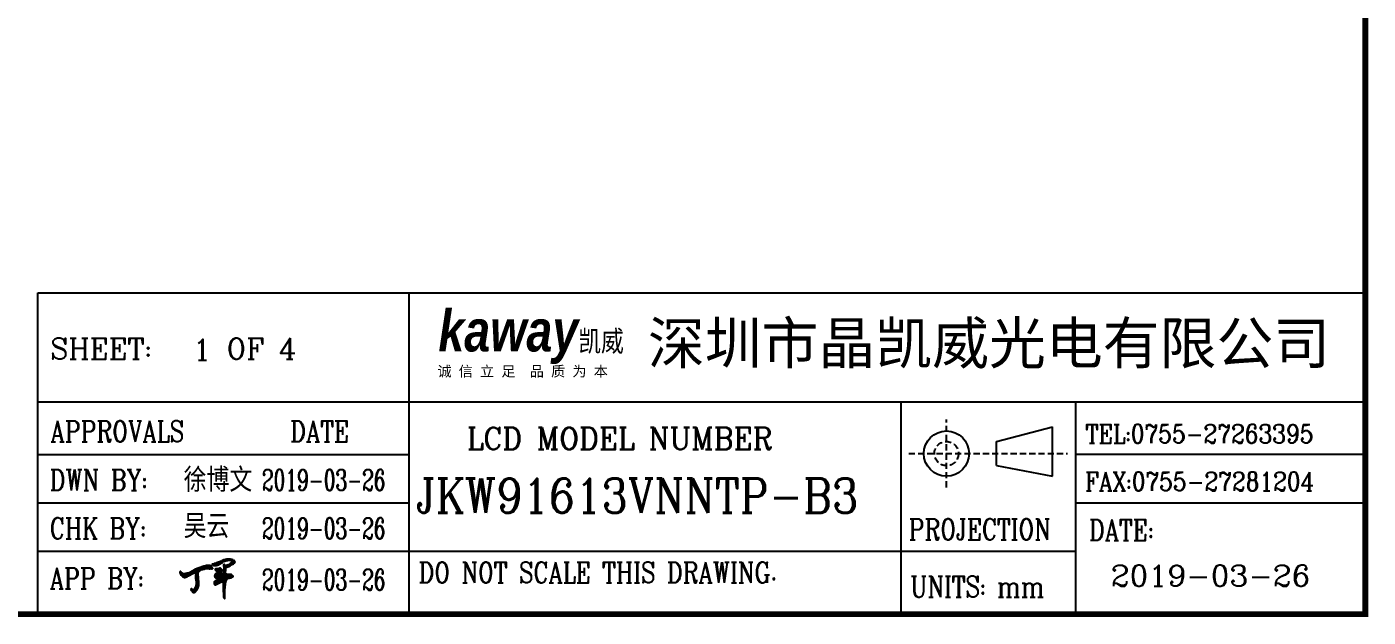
# Model space of a CAD drawing. Header units: millimetres. Extents: x 506 to 944, y -43 to 42.
# Drawn here: x 551 to 605.4, y -42.9 to -19 of the extents above; entities that cross this region are included whole.
import ezdxf

# ---------------------------------------------------------------- set-up
doc = ezdxf.new("R2010")
doc.units = ezdxf.units.MM
doc.linetypes.add('DASHED2', pattern=[0.375, 0.25, -0.125])
for name, color, linetype in [('DIM', 3, 'Continuous'), ('SEG', 4, 'Continuous'), ('SPEC', 2, 'Continuous')]:
    doc.layers.add(name, color=color, linetype=linetype)
doc.styles.add('ROMANC', font='romanc')
doc.styles.add('romans', font='romans.shx')
doc.styles.add('title', font='arial.ttf', dxfattribs={"width": 0.8, "height": 5})
doc.styles.add('宋体', font='')
doc.styles.get('宋体').set_extended_font_data('SimSun')

msp = doc.modelspace()

# ---------------------------------------------------------------- hatches: boundary and pattern name
at = {"layer": 'DIM'}
h = msp.add_hatch(dxfattribs=at)
h.set_pattern_fill('ANSI31', color=51, scale=0.082301, style=0)
h.set_pattern_definition([(45, (789.144278, -274.628752), (-0.00727446566, 0.00727446566), [])])
h.paths.add_polyline_path([(557.696, -41.737), (557.717, -41.776), (557.738, -41.81), (557.76, -41.838), (557.777, -41.848), (557.79, -41.853), (557.818, -41.852), (557.852, -41.839), (557.888, -41.816), (557.912, -41.793), (557.944, -41.75), (557.965, -41.716), (557.976, -41.693), (557.99, -41.657), (558, -41.62), (558.011, -41.58), (558.012, -41.525), (558.011, -41.464), (558.007, -41.404), (558.006, -41.323), (557.998, -41.226), (557.993, -41.168), (557.989, -41.107), (557.988, -41.068), (557.998, -41.039), (558.021, -41.002), (558.047, -40.982), (558.072, -40.964), (558.113, -40.943), (558.143, -40.93), (558.161, -40.925), (558.195, -40.915), (558.229, -40.909), (558.255, -40.903), (558.295, -40.893), (558.326, -40.884), (558.356, -40.882), (558.388, -40.884), (558.412, -40.893), (558.438, -40.898), (558.459, -40.894), (558.481, -40.882), (558.507, -40.887), (558.522, -40.896), (558.533, -40.899), (558.553, -40.899), (558.57, -40.891), (558.575, -40.883), (558.577, -40.877), (558.57, -40.858), (558.552, -40.834), (558.531, -40.809), (558.511, -40.793), (558.484, -40.777), (558.455, -40.768), (558.429, -40.766), (558.404, -40.764), (558.38, -40.764), (558.354, -40.765), (558.32, -40.768), (558.288, -40.776), (558.22, -40.791), (557.983, -40.875), (557.874, -40.919), (557.769, -40.975), (557.616, -41.057), (557.585, -41.074), (557.547, -41.079), (557.506, -41.085), (557.479, -41.093), (557.457, -41.099), (557.441, -41.106), (557.425, -41.105), (557.403, -41.103), (557.382, -41.098), (557.361, -41.085), (557.337, -41.067), (557.304, -41.032), (557.284, -41.013), (557.276, -41.008), (557.265, -41.006), (557.254, -41.011), (557.248, -41.026), (557.245, -41.038), (557.246, -41.058), (557.249, -41.077), (557.253, -41.09), (557.269, -41.117), (557.289, -41.151), (557.323, -41.186), (557.346, -41.207), (557.374, -41.229), (557.402, -41.241), (557.425, -41.245), (557.453, -41.245), (557.483, -41.24), (557.519, -41.229), (557.554, -41.21), (557.599, -41.183), (557.646, -41.157), (557.715, -41.119), (557.798, -41.078), (557.855, -41.063), (557.884, -41.061), (557.893, -41.065), (557.891, -41.1), (557.882, -41.155), (557.882, -41.185), (557.881, -41.235), (557.885, -41.284), (557.888, -41.34), (557.896, -41.374), (557.901, -41.404), (557.904, -41.443), (557.907, -41.479), (557.902, -41.537), (557.894, -41.585), (557.885, -41.621), (557.864, -41.673), (557.842, -41.711), (557.815, -41.751), (557.799, -41.759), (557.78, -41.76), (557.765, -41.756), (557.753, -41.744), (557.743, -41.724), (557.732, -41.704), (557.719, -41.702), (557.707, -41.705), (557.692, -41.72), (557.693, -41.73)])
edge = h.paths.add_edge_path()
edge.add_arc((559.016, -40.749), 0.00206, 165.2704, 176.5686)
edge.add_line((559.014, -40.748), (559.013, -40.767))
edge.add_line((559.013, -40.767), (559.016, -40.792))
edge.add_line((559.016, -40.792), (559.021, -40.817))
edge.add_line((559.021, -40.817), (559.026, -40.845))
edge.add_line((559.026, -40.845), (559.029, -40.899))
edge.add_line((559.029, -40.899), (559.029, -40.97))
edge.add_line((559.029, -40.97), (559.025, -41.023))
edge.add_line((559.025, -41.023), (559.019, -41.055))
edge.add_line((559.019, -41.055), (559.017, -41.078))
edge.add_line((559.017, -41.078), (559.017, -41.099))
edge.add_line((559.017, -41.099), (559.016, -41.117))
edge.add_line((559.016, -41.117), (559.008, -41.118))
edge.add_line((559.008, -41.118), (558.997, -41.111))
edge.add_line((558.997, -41.111), (558.986, -41.099))
edge.add_line((558.986, -41.099), (558.973, -41.092))
edge.add_line((558.973, -41.092), (558.958, -41.088))
edge.add_line((558.958, -41.088), (558.941, -41.086))
edge.add_line((558.941, -41.086), (558.921, -41.088))
edge.add_line((558.921, -41.088), (558.905, -41.093))
edge.add_line((558.905, -41.093), (558.879, -41.11))
edge.add_line((558.879, -41.11), (558.853, -41.127))
edge.add_line((558.853, -41.127), (558.835, -41.139))
edge.add_line((558.835, -41.139), (558.82, -41.145))
edge.add_line((558.82, -41.145), (558.804, -41.147))
edge.add_line((558.804, -41.147), (558.787, -41.145))
edge.add_line((558.787, -41.145), (558.787, -41.143))
edge.add_line((558.787, -41.143), (558.795, -41.137))
edge.add_line((558.795, -41.137), (558.821, -41.109))
edge.add_line((558.821, -41.109), (558.844, -41.09))
edge.add_line((558.844, -41.09), (558.903, -41.031))
edge.add_line((558.903, -41.031), (558.941, -41.001))
edge.add_line((558.941, -41.001), (558.96, -40.989))
edge.add_line((558.96, -40.989), (558.966, -40.982))
edge.add_line((558.966, -40.982), (558.967, -40.972))
edge.add_line((558.967, -40.972), (558.963, -40.954))
edge.add_line((558.963, -40.954), (558.957, -40.94))
edge.add_line((558.957, -40.94), (558.935, -40.916))
edge.add_line((558.935, -40.916), (558.917, -40.897))
edge.add_line((558.917, -40.897), (558.904, -40.885))
edge.add_line((558.904, -40.885), (558.887, -40.878))
edge.add_line((558.887, -40.878), (558.862, -40.878))
edge.add_line((558.862, -40.878), (558.838, -40.882))
edge.add_line((558.838, -40.882), (558.826, -40.888))
edge.add_line((558.826, -40.888), (558.806, -40.899))
edge.add_line((558.806, -40.899), (558.798, -40.902))
edge.add_line((558.798, -40.902), (558.776, -40.903))
edge.add_line((558.776, -40.903), (558.734, -40.901))
edge.add_line((558.734, -40.901), (558.704, -40.898))
edge.add_line((558.704, -40.898), (558.685, -40.906))
edge.add_line((558.685, -40.906), (558.678, -40.914))
edge.add_line((558.678, -40.914), (558.675, -40.925))
edge.add_line((558.675, -40.925), (558.676, -40.937))
edge.add_line((558.676, -40.937), (558.68, -40.945))
edge.add_line((558.68, -40.945), (558.689, -40.955))
edge.add_line((558.689, -40.955), (558.703, -40.965))
edge.add_line((558.703, -40.965), (558.726, -40.978))
edge.add_line((558.726, -40.978), (558.738, -40.986))
edge.add_line((558.738, -40.986), (558.755, -40.999))
edge.add_line((558.755, -40.999), (558.767, -41.012))
edge.add_line((558.767, -41.012), (558.773, -41.019))
edge.add_line((558.773, -41.019), (558.774, -41.026))
edge.add_line((558.774, -41.026), (558.772, -41.033))
edge.add_line((558.772, -41.033), (558.767, -41.04))
edge.add_line((558.767, -41.04), (558.749, -41.052))
edge.add_line((558.749, -41.052), (558.703, -41.093))
edge.add_line((558.703, -41.093), (558.679, -41.118))
edge.add_line((558.679, -41.118), (558.663, -41.137))
edge.add_line((558.663, -41.137), (558.656, -41.158))
edge.add_line((558.656, -41.158), (558.653, -41.192))
edge.add_line((558.653, -41.192), (558.656, -41.219))
edge.add_line((558.656, -41.219), (558.663, -41.243))
edge.add_line((558.663, -41.243), (558.673, -41.255))
edge.add_line((558.673, -41.255), (558.688, -41.261))
edge.add_line((558.688, -41.261), (558.707, -41.263))
edge.add_line((558.707, -41.263), (558.724, -41.26))
edge.add_line((558.724, -41.26), (558.734, -41.254))
edge.add_line((558.734, -41.254), (558.751, -41.246))
edge.add_line((558.751, -41.246), (558.77, -41.241))
edge.add_line((558.77, -41.241), (558.793, -41.239))
edge.add_line((558.793, -41.239), (558.808, -41.241))
edge.add_line((558.808, -41.241), (558.813, -41.246))
edge.add_line((558.813, -41.246), (558.811, -41.252))
edge.add_line((558.811, -41.252), (558.793, -41.261))
edge.add_line((558.793, -41.261), (558.784, -41.274))
edge.add_line((558.784, -41.274), (558.78, -41.295))
edge.add_line((558.78, -41.295), (558.749, -41.327))
edge.add_line((558.749, -41.327), (558.699, -41.368))
edge.add_line((558.699, -41.368), (558.657, -41.402))
edge.add_line((558.657, -41.402), (558.637, -41.426))
edge.add_line((558.637, -41.426), (558.63, -41.45))
edge.add_line((558.63, -41.45), (558.634, -41.477))
edge.add_line((558.634, -41.477), (558.639, -41.504))
edge.add_line((558.639, -41.504), (558.648, -41.532))
edge.add_line((558.648, -41.532), (558.665, -41.542))
edge.add_line((558.665, -41.542), (558.673, -41.551))
edge.add_line((558.673, -41.551), (558.682, -41.555))
edge.add_line((558.682, -41.555), (558.716, -41.537))
edge.add_line((558.716, -41.537), (558.794, -41.497))
edge.add_line((558.794, -41.497), (558.872, -41.46))
edge.add_line((558.872, -41.46), (558.945, -41.422))
edge.add_line((558.945, -41.422), (558.99, -41.404))
edge.add_line((558.99, -41.404), (558.996, -41.404))
edge.add_line((558.996, -41.404), (558.997, -41.498))
edge.add_line((558.997, -41.498), (559, -41.672))
edge.add_line((559, -41.672), (559.003, -41.784))
edge.add_line((559.003, -41.784), (559.008, -41.922))
edge.add_line((559.008, -41.922), (559.013, -42.05))
edge.add_line((559.013, -42.05), (559.019, -42.071))
edge.add_line((559.019, -42.071), (559.05, -42.099))
edge.add_line((559.05, -42.099), (559.066, -42.107))
edge.add_line((559.066, -42.107), (559.066, -41.765))
edge.add_line((559.066, -41.765), (559.077, -41.643))
edge.add_line((559.077, -41.643), (559.107, -41.422))
edge.add_line((559.107, -41.422), (559.132, -41.354))
edge.add_line((559.132, -41.354), (559.149, -41.33))
edge.add_line((559.149, -41.33), (559.179, -41.302))
edge.add_line((559.179, -41.302), (559.217, -41.284))
edge.add_line((559.217, -41.284), (559.249, -41.28))
edge.add_line((559.249, -41.28), (559.311, -41.261))
edge.add_line((559.311, -41.261), (559.37, -41.23))
edge.add_line((559.37, -41.23), (559.405, -41.204))
edge.add_line((559.405, -41.204), (559.407, -41.2))
edge.add_line((559.407, -41.2), (559.404, -41.196))
edge.add_line((559.404, -41.196), (559.392, -41.194))
edge.add_line((559.392, -41.194), (559.374, -41.194))
edge.add_line((559.374, -41.194), (559.387, -41.185))
edge.add_line((559.387, -41.185), (559.383, -41.179))
edge.add_line((559.383, -41.179), (559.343, -41.174))
edge.add_line((559.343, -41.174), (559.334, -41.171))
edge.add_line((559.334, -41.171), (559.325, -41.165))
edge.add_line((559.325, -41.165), (559.327, -41.157))
edge.add_line((559.327, -41.157), (559.336, -41.142))
edge.add_line((559.336, -41.142), (559.332, -41.132))
edge.add_line((559.332, -41.132), (559.315, -41.133))
edge.add_line((559.315, -41.133), (559.216, -41.13))
edge.add_line((559.216, -41.13), (559.178, -41.131))
edge.add_line((559.178, -41.131), (559.157, -41.125))
edge.add_line((559.157, -41.125), (559.129, -41.111))
edge.add_line((559.129, -41.111), (559.113, -41.093))
edge.add_line((559.113, -41.093), (559.098, -41.066))
edge.add_line((559.098, -41.066), (559.096, -41.044))
edge.add_line((559.096, -41.044), (559.093, -41.023))
edge.add_line((559.093, -41.023), (559.105, -40.974))
edge.add_line((559.105, -40.974), (559.11, -40.93))
edge.add_line((559.11, -40.93), (559.113, -40.876))
edge.add_line((559.113, -40.876), (559.116, -40.847))
edge.add_line((559.116, -40.847), (559.153, -40.833))
edge.add_line((559.153, -40.833), (559.192, -40.82))
edge.add_line((559.192, -40.82), (559.232, -40.803))
edge.add_line((559.232, -40.803), (559.283, -40.78))
edge.add_line((559.283, -40.78), (559.32, -40.756))
edge.add_line((559.32, -40.756), (559.366, -40.727))
edge.add_line((559.366, -40.727), (559.413, -40.693))
edge.add_line((559.413, -40.693), (559.447, -40.666))
edge.add_line((559.447, -40.666), (559.477, -40.638))
edge.add_line((559.477, -40.638), (559.479, -40.627))
edge.add_line((559.479, -40.627), (559.467, -40.598))
edge.add_line((559.467, -40.598), (559.451, -40.573))
edge.add_line((559.451, -40.573), (559.432, -40.559))
edge.add_line((559.432, -40.559), (559.386, -40.538))
edge.add_line((559.386, -40.538), (559.343, -40.525))
edge.add_line((559.343, -40.525), (559.289, -40.514))
edge.add_line((559.289, -40.514), (559.241, -40.508))
edge.add_line((559.241, -40.508), (559.192, -40.504))
edge.add_line((559.192, -40.504), (559.133, -40.511))
edge.add_line((559.133, -40.511), (559.076, -40.523))
edge.add_line((559.076, -40.523), (559.022, -40.541))
edge.add_line((559.022, -40.541), (558.962, -40.565))
edge.add_line((558.962, -40.565), (558.917, -40.586))
edge.add_line((558.917, -40.586), (558.854, -40.611))
edge.add_line((558.854, -40.611), (558.805, -40.631))
edge.add_line((558.805, -40.631), (558.77, -40.646))
edge.add_line((558.77, -40.646), (558.721, -40.663))
edge.add_line((558.721, -40.663), (558.671, -40.68))
edge.add_line((558.671, -40.68), (558.638, -40.69))
edge.add_line((558.638, -40.69), (558.62, -40.696))
edge.add_line((558.62, -40.696), (558.57, -40.705))
edge.add_line((558.57, -40.705), (558.55, -40.711))
edge.add_line((558.55, -40.711), (558.548, -40.719))
edge.add_line((558.548, -40.719), (558.557, -40.731))
edge.add_line((558.557, -40.731), (558.576, -40.744))
edge.add_line((558.576, -40.744), (558.59, -40.751))
edge.add_line((558.59, -40.751), (558.603, -40.76))
edge.add_line((558.603, -40.76), (558.623, -40.768))
edge.add_line((558.623, -40.768), (558.64, -40.77))
edge.add_line((558.64, -40.77), (558.659, -40.771))
edge.add_line((558.659, -40.771), (558.682, -40.771))
edge.add_line((558.682, -40.771), (558.716, -40.764))
edge.add_line((558.716, -40.764), (558.749, -40.758))
edge.add_line((558.749, -40.758), (558.766, -40.753))
edge.add_line((558.766, -40.753), (558.794, -40.744))
edge.add_line((558.794, -40.744), (558.817, -40.732))
edge.add_line((558.817, -40.732), (558.83, -40.727))
edge.add_line((558.83, -40.727), (558.852, -40.716))
edge.add_line((558.852, -40.716), (558.877, -40.702))
edge.add_line((558.877, -40.702), (558.902, -40.682))
edge.add_line((558.902, -40.682), (558.929, -40.664))
edge.add_line((558.929, -40.664), (558.948, -40.651))
edge.add_line((558.948, -40.651), (558.969, -40.638))
edge.add_line((558.969, -40.638), (558.988, -40.625))
edge.add_line((558.988, -40.625), (559.019, -40.608))
edge.add_line((559.019, -40.608), (559.063, -40.592))
edge.add_line((559.063, -40.592), (559.109, -40.575))
edge.add_line((559.109, -40.575), (559.144, -40.567))
edge.add_line((559.144, -40.567), (559.177, -40.56))
edge.add_line((559.177, -40.56), (559.206, -40.554))
edge.add_line((559.206, -40.554), (559.226, -40.553))
edge.add_line((559.226, -40.553), (559.253, -40.552))
edge.add_line((559.253, -40.552), (559.271, -40.552))
edge.add_line((559.271, -40.552), (559.291, -40.554))
edge.add_line((559.291, -40.554), (559.31, -40.557))
edge.add_line((559.31, -40.557), (559.326, -40.559))
edge.add_line((559.326, -40.559), (559.341, -40.564))
edge.add_line((559.341, -40.564), (559.356, -40.568))
edge.add_line((559.356, -40.568), (559.369, -40.578))
edge.add_line((559.369, -40.578), (559.376, -40.587))
edge.add_line((559.376, -40.587), (559.381, -40.595))
edge.add_line((559.381, -40.595), (559.382, -40.603))
edge.add_line((559.382, -40.603), (559.382, -40.61))
edge.add_line((559.382, -40.61), (559.377, -40.621))
edge.add_line((559.377, -40.621), (559.369, -40.629))
edge.add_line((559.369, -40.629), (559.347, -40.642))
edge.add_line((559.347, -40.642), (559.324, -40.658))
edge.add_line((559.324, -40.658), (559.304, -40.671))
edge.add_line((559.304, -40.671), (559.278, -40.688))
edge.add_line((559.278, -40.688), (559.242, -40.708))
edge.add_line((559.242, -40.708), (559.195, -40.733))
edge.add_line((559.195, -40.733), (559.158, -40.752))
edge.add_line((559.158, -40.752), (559.131, -40.766))
edge.add_line((559.131, -40.766), (559.105, -40.778))
edge.add_line((559.105, -40.778), (559.09, -40.775))
edge.add_line((559.09, -40.775), (559.075, -40.754))
edge.add_line((559.075, -40.754), (559.068, -40.735))
edge.add_line((559.068, -40.735), (559.058, -40.725))
edge.add_line((559.058, -40.725), (559.044, -40.721))
edge.add_line((559.044, -40.721), (559.03, -40.724))
edge.add_line((559.03, -40.724), (559.017, -40.736))
edge.add_line((559.017, -40.736), (559.014, -40.748))
h.paths.add_polyline_path([(559.01, -41.205), (558.968, -41.234), (558.935, -41.262), (558.915, -41.283), (558.889, -41.311), (558.876, -41.326), (558.881, -41.332), (558.897, -41.328), (558.92, -41.317), (558.96, -41.3), (558.996, -41.276), (559.013, -41.258), (559.024, -41.232), (559.021, -41.209)], flags=16)
h.paths.add_polyline_path([(559.128, -41.19), (559.166, -41.195), (559.181, -41.202), (559.172, -41.212), (559.145, -41.227), (559.129, -41.228), (559.128, -41.222)], flags=16)

# ---------------------------------------------------------------- linework, layer by layer
at = {"layer": 'SPEC'}
for p, q in [((551.498, -42.735), (551.498, -29.723)), ((551.498, -29.723), (605.24, -29.723)), ((551.498, -29.723), (605.24, -29.723)), ((566.528, -42.735), (566.528, -29.723)), ((551.498, -34.139), (605.24, -34.139)), ((586.449, -42.735), (586.449, -34.139)), ((593.528, -42.735), (593.528, -34.139)), ((590.311, -35.746), (592.581, -35.146)), ((592.581, -37.15), (592.581, -35.146)), ((590.311, -36.724), (590.311, -35.746)), ((551.498, -36.271), (566.528, -36.271)), ((605.24, -36.271), (593.528, -36.271)), ((590.311, -36.724), (592.581, -37.15)), ((551.498, -38.23), (566.528, -38.23)), ((593.528, -38.23), (605.24, -38.23)), ((551.498, -40.189), (593.528, -40.189))]:
    msp.add_line(p, q, dxfattribs=at)
at = {"layer": 'SPEC', "linetype": 'DASHED2'}
for p, q in [((588.286, -37.608), (588.286, -34.861)), ((586.759, -36.235), (593.191, -36.235))]:
    msp.add_line(p, q, dxfattribs=at)
at = {"layer": 'SPEC', "const_width": 0.242}
msp.add_lwpolyline([(506.052, -42.735), (506.052, 27.397), (605.239, 27.398), (605.24, -42.735), (506.052, -42.735)], dxfattribs=at)
at = {"layer": 'SPEC'}
msp.add_lwpolyline([(559.014, -40.748, 0.049338), (559.014, -40.748), (559.013, -40.767), (559.016, -40.792), (559.021, -40.817), (559.026, -40.845), (559.029, -40.899), (559.029, -40.97), (559.025, -41.023), (559.019, -41.055), (559.017, -41.078), (559.017, -41.099), (559.016, -41.117), (559.008, -41.118), (558.997, -41.111), (558.986, -41.099), (558.973, -41.092), (558.958, -41.088), (558.941, -41.086), (558.921, -41.088), (558.905, -41.093), (558.879, -41.11), (558.853, -41.127), (558.835, -41.139), (558.82, -41.145), (558.804, -41.147), (558.787, -41.145), (558.787, -41.143), (558.795, -41.137), (558.821, -41.109), (558.844, -41.09), (558.903, -41.031), (558.941, -41.001), (558.96, -40.989), (558.966, -40.982), (558.967, -40.972), (558.963, -40.954), (558.957, -40.94), (558.935, -40.916), (558.917, -40.897), (558.904, -40.885), (558.887, -40.878), (558.862, -40.878), (558.838, -40.882), (558.826, -40.888), (558.806, -40.899), (558.798, -40.902), (558.776, -40.903), (558.734, -40.901), (558.704, -40.898), (558.685, -40.906), (558.678, -40.914), (558.675, -40.925), (558.676, -40.937), (558.68, -40.945), (558.689, -40.955), (558.703, -40.965), (558.726, -40.978), (558.738, -40.986), (558.755, -40.999), (558.767, -41.012), (558.773, -41.019), (558.774, -41.026), (558.772, -41.033), (558.767, -41.04), (558.749, -41.052), (558.703, -41.093), (558.679, -41.118), (558.663, -41.137), (558.656, -41.158), (558.653, -41.192), (558.656, -41.219), (558.663, -41.243), (558.673, -41.255), (558.688, -41.261), (558.707, -41.263), (558.724, -41.26), (558.734, -41.254), (558.751, -41.246), (558.77, -41.241), (558.793, -41.239), (558.808, -41.241), (558.813, -41.246), (558.811, -41.252), (558.793, -41.261), (558.784, -41.274), (558.78, -41.295), (558.749, -41.327), (558.699, -41.368), (558.657, -41.402), (558.637, -41.426), (558.63, -41.45), (558.634, -41.477), (558.639, -41.504), (558.648, -41.532), (558.665, -41.542), (558.673, -41.551), (558.682, -41.555), (558.716, -41.537), (558.794, -41.497), (558.872, -41.46), (558.945, -41.422), (558.99, -41.404), (558.996, -41.404), (558.997, -41.498), (559, -41.672), (559.003, -41.784), (559.008, -41.922), (559.013, -42.05), (559.019, -42.071), (559.05, -42.099), (559.066, -42.107), (559.066, -41.765), (559.077, -41.643), (559.107, -41.422), (559.132, -41.354), (559.149, -41.33), (559.179, -41.302), (559.217, -41.284), (559.249, -41.28), (559.311, -41.261), (559.37, -41.23), (559.405, -41.204), (559.407, -41.2), (559.404, -41.196), (559.392, -41.194), (559.374, -41.194), (559.387, -41.185), (559.383, -41.179), (559.343, -41.174), (559.334, -41.171), (559.325, -41.165), (559.327, -41.157), (559.336, -41.142), (559.332, -41.132), (559.315, -41.133), (559.216, -41.13), (559.178, -41.131), (559.157, -41.125), (559.129, -41.111), (559.113, -41.093), (559.098, -41.066), (559.096, -41.044), (559.093, -41.023), (559.105, -40.974), (559.11, -40.93), (559.113, -40.876), (559.116, -40.847), (559.153, -40.833), (559.192, -40.82), (559.232, -40.803), (559.283, -40.78), (559.32, -40.756), (559.366, -40.727), (559.413, -40.693), (559.447, -40.666), (559.477, -40.638), (559.479, -40.627), (559.467, -40.598), (559.451, -40.573), (559.432, -40.559), (559.386, -40.538), (559.343, -40.525), (559.289, -40.514), (559.241, -40.508), (559.192, -40.504), (559.133, -40.511), (559.076, -40.523), (559.022, -40.541), (558.962, -40.565), (558.917, -40.586), (558.854, -40.611), (558.805, -40.631), (558.77, -40.646), (558.721, -40.663), (558.671, -40.68), (558.638, -40.69), (558.62, -40.696), (558.57, -40.705), (558.55, -40.711), (558.548, -40.719), (558.557, -40.731), (558.576, -40.744), (558.59, -40.751), (558.603, -40.76), (558.623, -40.768), (558.64, -40.77), (558.659, -40.771), (558.682, -40.771), (558.716, -40.764), (558.749, -40.758), (558.766, -40.753), (558.794, -40.744), (558.817, -40.732), (558.83, -40.727), (558.852, -40.716), (558.877, -40.702), (558.902, -40.682), (558.929, -40.664), (558.948, -40.651), (558.969, -40.638), (558.988, -40.625), (559.019, -40.608), (559.063, -40.592), (559.109, -40.575), (559.144, -40.567), (559.177, -40.56), (559.206, -40.554), (559.226, -40.553), (559.253, -40.552), (559.271, -40.552), (559.291, -40.554), (559.31, -40.557), (559.326, -40.559), (559.341, -40.564), (559.356, -40.568), (559.369, -40.578), (559.376, -40.587), (559.381, -40.595), (559.382, -40.603), (559.382, -40.61), (559.377, -40.621), (559.369, -40.629), (559.347, -40.642), (559.324, -40.658), (559.304, -40.671), (559.278, -40.688), (559.242, -40.708), (559.195, -40.733), (559.158, -40.752), (559.131, -40.766), (559.105, -40.778), (559.09, -40.775), (559.075, -40.754), (559.068, -40.735), (559.058, -40.725), (559.044, -40.721), (559.03, -40.724), (559.017, -40.736)], format="xyb", close=True, dxfattribs=at)
for points in [[(557.696, -41.737), (557.717, -41.776), (557.738, -41.81), (557.76, -41.838), (557.777, -41.848), (557.79, -41.853), (557.818, -41.852), (557.852, -41.839), (557.888, -41.816), (557.912, -41.793), (557.944, -41.75), (557.965, -41.716), (557.976, -41.693), (557.99, -41.657), (558, -41.62), (558.011, -41.58), (558.012, -41.525), (558.011, -41.464), (558.007, -41.404), (558.006, -41.323), (557.998, -41.226), (557.993, -41.168), (557.989, -41.107), (557.988, -41.068), (557.998, -41.039), (558.021, -41.002), (558.047, -40.982), (558.072, -40.964), (558.113, -40.943), (558.143, -40.93), (558.161, -40.925), (558.195, -40.915), (558.229, -40.909), (558.255, -40.903), (558.295, -40.893), (558.326, -40.884), (558.356, -40.882), (558.388, -40.884), (558.412, -40.893), (558.438, -40.898), (558.459, -40.894), (558.481, -40.882), (558.507, -40.887), (558.522, -40.896), (558.533, -40.899), (558.553, -40.899), (558.57, -40.891), (558.575, -40.883), (558.577, -40.877), (558.57, -40.858), (558.552, -40.834), (558.531, -40.809), (558.511, -40.793), (558.484, -40.777), (558.455, -40.768), (558.429, -40.766), (558.404, -40.764), (558.38, -40.764), (558.354, -40.765), (558.32, -40.768), (558.288, -40.776), (558.22, -40.791), (557.983, -40.875), (557.874, -40.919), (557.769, -40.975), (557.616, -41.057), (557.585, -41.074), (557.547, -41.079), (557.506, -41.085), (557.479, -41.093), (557.457, -41.099), (557.441, -41.106), (557.425, -41.105), (557.403, -41.103), (557.382, -41.098), (557.361, -41.085), (557.337, -41.067), (557.304, -41.032), (557.284, -41.013), (557.276, -41.008), (557.265, -41.006), (557.254, -41.011), (557.248, -41.026), (557.245, -41.038), (557.246, -41.058), (557.249, -41.077), (557.253, -41.09), (557.269, -41.117), (557.289, -41.151), (557.323, -41.186), (557.346, -41.207), (557.374, -41.229), (557.402, -41.241), (557.425, -41.245), (557.453, -41.245), (557.483, -41.24), (557.519, -41.229), (557.554, -41.21), (557.599, -41.183), (557.646, -41.157), (557.715, -41.119), (557.798, -41.078), (557.855, -41.063), (557.884, -41.061), (557.893, -41.065), (557.891, -41.1), (557.882, -41.155), (557.882, -41.185), (557.881, -41.235), (557.885, -41.284), (557.888, -41.34), (557.896, -41.374), (557.901, -41.404), (557.904, -41.443), (557.907, -41.479), (557.902, -41.537), (557.894, -41.585), (557.885, -41.621), (557.864, -41.673), (557.842, -41.711), (557.815, -41.751), (557.799, -41.759), (557.78, -41.76), (557.765, -41.756), (557.753, -41.744), (557.743, -41.724), (557.732, -41.704), (557.719, -41.702), (557.707, -41.705), (557.692, -41.72), (557.693, -41.73)], [(559.01, -41.205), (558.968, -41.234), (558.935, -41.262), (558.915, -41.283), (558.889, -41.311), (558.876, -41.326), (558.881, -41.332), (558.897, -41.328), (558.92, -41.317), (558.96, -41.3), (558.996, -41.276), (559.013, -41.258), (559.024, -41.232), (559.021, -41.209)], [(559.128, -41.19), (559.166, -41.195), (559.181, -41.202), (559.172, -41.212), (559.145, -41.227), (559.129, -41.228), (559.128, -41.222)]]:
    msp.add_lwpolyline(points, close=True, dxfattribs=at)
msp.add_circle((588.286, -36.235), 0.916, dxfattribs=at)
at = {"layer": 'SPEC', "linetype": 'DASHED2'}
msp.add_circle((588.286, -36.235), 0.489, dxfattribs=at)

# ---------------------------------------------------------------- texts
at = {"insert": (576.195, -30.918), "char_height": 1.68774, "width": 47.94017, "attachment_point": 1, "style": 'romans'}
msp.add_mtext('{\\fNSimSun|b1|i0|c134|p49;\\C2;深圳市晶凯威光电有限公司}', dxfattribs=at)
at = {"layer": 'SEG', "insert": (567.711, -30.414), "char_height": 1.68887, "attachment_point": 1, "style": 'title'}
msp.add_mtext_dynamic_manual_height_columns('{\\fArial|b1|i1|c238|p34;\\C1;kaway\\fSimSun|b1|i0|c134|p2;\\H0.5x;凯威}', width=40.71579, gutter_width=12.5, heights=[0], dxfattribs=at).dxf.set("width", 9.14265)
at = {"layer": 'SEG', "insert": (567.671, -32.693), "char_height": 0.42222, "attachment_point": 1}
msp.add_mtext_dynamic_manual_height_columns('{\\fSimSun|b1|i0|c134|p2;\\C5;诚 信 立 足\\Ftxt|c134;  \\fSimSun|b1|i0|c134|p2;品 质 为 本}', width=42.85144, gutter_width=12.5, heights=[0], dxfattribs=at).dxf.set("width", 8.57337)
at = {"layer": 'SPEC', "style": 'ROMANC'}
for s, p in [('SHEET:', (551.999, -32.417)), ('   OF 4', (557.238, -32.417))]:
    msp.add_text(s, height=0.8478, dxfattribs=at).set_placement(p)
at = {"layer": 'SPEC', "color": 1, "style": 'ROMANC'}
msp.add_text('1', height=0.848, dxfattribs=at).set_placement((557.776, -32.459))
at = {"layer": 'SPEC'}
for s, height, style, width, p in [('APPROVALS', 0.8478, 'ROMANC', 0.8, (552.004, -35.764)), ('DATE', 0.8478, 'ROMANC', 0.8, (561.709, -35.764)), ('LCD MODEL NUMBER', 0.89856, 'ROMANC', 0.95, (568.876, -36.073)), ('TEL:0755-27263395', 0.76304, 'ROMANC', 0.85, (593.915, -35.815)), ('DWN BY:', 0.8478, 'ROMANC', 0.8, (551.974, -37.723)), ('徐博文', 0.8478, '宋体', 0.8, (557.4, -37.69)), ('2019-03-26', 0.8478, 'ROMANC', 0.65, (560.568, -37.723)), ('FAX:0755-27281204', 0.76304, 'ROMANC', 0.85, (593.896, -37.744)), ('CHK BY:', 0.8478, 'ROMANC', 0.8, (551.974, -39.682)), ('吴云', 0.8478, '宋体', 0.8, (557.4, -39.562)), ('2019-03-26', 0.8478, 'ROMANC', 0.65, (560.568, -39.682)), ('PROJECTION', 0.8478, 'ROMANC', 0.8, (586.753, -39.721)), ('DATE:', 0.8478, 'ROMANC', 0.8, (594.054, -39.747)), ('DO NOT SCALE THIS DRAWING.', 0.84782, 'ROMANC', 0.8, (566.905, -41.472)), ('APP BY:', 0.8478, 'ROMANC', 0.8, (551.974, -41.714)), ('2019-03-26', 0.8478, 'ROMANC', 0.65, (560.568, -41.767)), ('UNITS: mm', 0.8478, 'ROMANC', 0.8, (586.817, -42.043)), ('2019-03-26', 0.8478, 'ROMANC', 1.05, (594.936, -41.597))]:
    msp.add_text(s, height=height, dxfattribs=dict(at, style=style, width=width)).set_placement(p)
at = {"layer": 'SPEC', "color": 4, "style": 'ROMANC', "width": 0.9}
msp.add_text('JKW91613VNNTP-B3', height=1.3824, dxfattribs=at).set_placement((566.802, -38.631))

doc.saveas('drawing.dxf')
